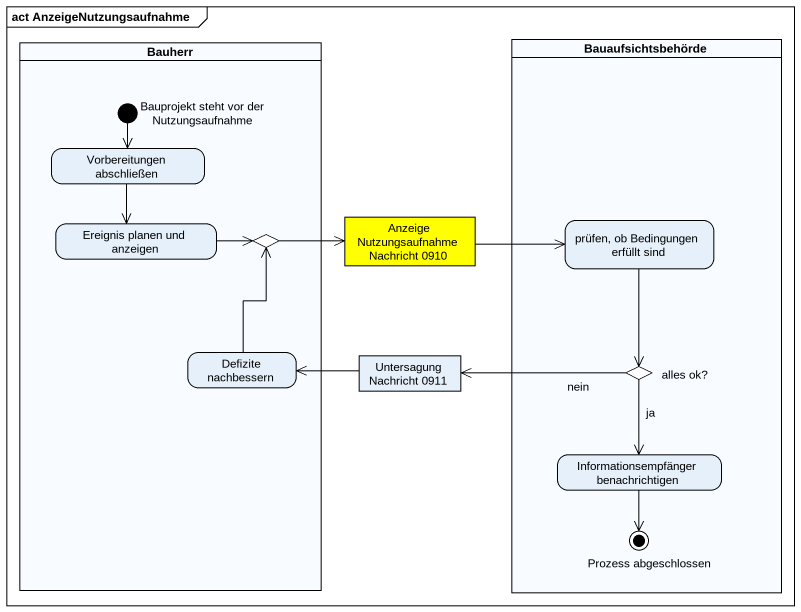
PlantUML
@startuml
mainframe act AnzeigeNutzungsaufnahme
hide empty description
state Bauherr <<partition>> {
  state "Bauprojekt steht vor der Nutzungsaufnahme" as Bauprojekt_steht_vor_der <<start>>
  state "Vorbereitungen abschließen" as Vorbereitungen_abschließen
  state "Ereignis planen und anzeigen" as Ereignis_planen_und_anzeigen
  state choice1 <<choice>>
  state "Defizite nachbessern" as Defizite_nachbessern
}
state Bauaufsichtsbehörde <<partition>> {
  state "prüfen, ob Bedingungen erfüllt sind" as prüfen_ob_Bedingungen
  state "alles ok?" as alles_ok <<choice>>
  state "Informationsempfänger benachrichtigen" as Informationsempfänger
  state "Prozess abgeschlossen" as Prozess_abgeschlossen <<end>>
}
state "Anzeige Nutzungsaufnahme Nachricht 0910" as Anzeige_Nutzungsaufnahme <<object>> #FFFF00
state "Untersagung Nachricht 0911" as Untersagung_Nachricht_0911 <<object>>
Bauprojekt_steht_vor_der --> Vorbereitungen_abschließen
Vorbereitungen_abschließen --> Ereignis_planen_und_anzeigen
Ereignis_planen_und_anzeigen -right-> choice1
choice1 -right-> Anzeige_Nutzungsaufnahme
Anzeige_Nutzungsaufnahme -right-> prüfen_ob_Bedingungen
prüfen_ob_Bedingungen --> alles_ok
Defizite_nachbessern -up-> choice1
Untersagung_Nachricht_0911 -left-> Defizite_nachbessern
alles_ok -left-> Untersagung_Nachricht_0911 : nein
alles_ok --> Informationsempfänger : ja
Informationsempfänger --> Prozess_abgeschlossen
@enduml
